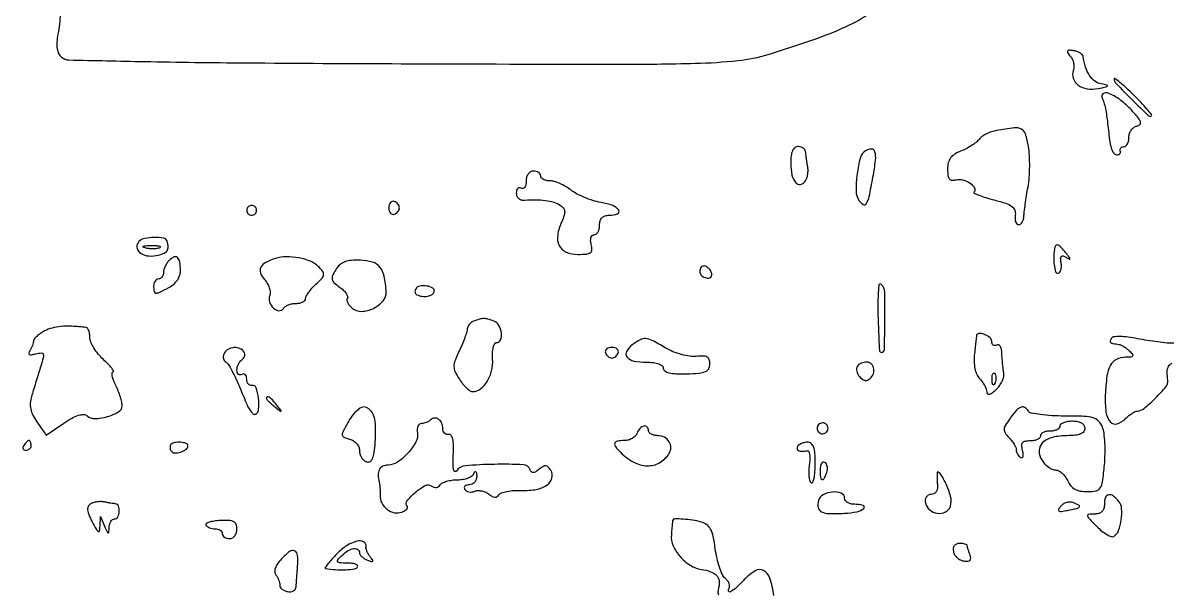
# Model space of a CAD drawing. Extents: x 0 to 5034, y 0 to 2560.
# Drawn here: x 674.3 to 908.2, y 1711.9 to 1828.2 of the extents above; entities that cross this region are included whole.
import ezdxf

# ---------------------------------------------------------------- set-up
doc = ezdxf.new("R2010")
doc.units = 0

msp = doc.modelspace()

# ---------------------------------------------------------------- linework, layer by layer
for points in [[(681.957559, 1830.084972, -0.030471), (681.468262, 1825.944408, 0.026924), (681.26078, 1824.289392, 0.05517), (681.312146, 1822.984597, 0.073343), (681.615886, 1821.988585, 0.109345), (682.172413, 1821.271873, 0.168871), (683.721862, 1820.691945, 0.001016), (699.091715, 1820.361079, 0.003108), (719.710362, 1820.087326, 0.000902), (751.509123, 1819.920176, 0.000466), (795.809905, 1819.808542, 0.006743), (811.517222, 1819.99544, 0.019454), (820.215099, 1820.555367, 0.049064), (826.42516, 1821.822218, 0.009397), (836.351825, 1825.090676, 0.027964), (842.964774, 1827.830524, 0.038583), (847.936963, 1830.71601, 0.038905)], [(909.184606, 1762.849394, -0.024253), (907.830049, 1762.908502, -0.008441), (905.88782, 1763.121022, -0.008361), (903.753939, 1763.427374, -0.009647), (901.731376, 1763.792511, 0.017697), (899.828415, 1764.104516, 0.027933), (898.178736, 1764.222288, 0.02785), (896.898629, 1764.170713, 0.234478), (896.422359, 1763.874374, 0.067146), (896.181589, 1763.334474, 0.301318), (896.278807, 1763.020125, 0.127862), (896.724687, 1762.814996, 0.011504), (897.95, 1762.625, -0.078622), (898.401019, 1762.491516, -0.02849), (898.988125, 1762.169531, -0.027416), (899.601626, 1761.737616, -0.029299), (900.15, 1761.25, -0.032839), (900.722463, 1760.59696, -0.32002), (900.734489, 1760.25, -0.230264), (900.383662, 1760.042857, -0.020184), (899.322445, 1760, 0.114787), (897.466164, 1759.568156, 0.155616), (896.23341, 1758.382555, 0.091376), (895.511253, 1756.157969, 0.023204), (895.186658, 1752.359509, 0.038232), (895.320213, 1748.807159, 0.152312), (896.191425, 1746.836749, 0.299313), (897.602993, 1746.445267, 0.11913), (899.399633, 1747.54249, -0.024642), (900.017943, 1748.102683, -0.027025), (900.670294, 1748.581139, -0.027863), (901.267036, 1748.925245, -0.107639), (901.678571, 1749.031601, 0.163776), (903.098583, 1749.571164, 0.023625), (905.431163, 1751.679867, 0.021909), (907.559638, 1753.988992, 0.210714), (907.927321, 1755.241433, -0.034468), (907.817638, 1757.040493, -0.12027), (908.100452, 1758.16018, -0.176708), (908.787541, 1758.780277, -0.096394)], [(827.568074, 1711.394618, 0.040125), (826.742882, 1714.933937, 0.195404), (825.450266, 1716.483586, 0.265609), (823.738562, 1716.432925, 0.068751), (821.521064, 1714.617229, -0.019628), (819.92235, 1713.022547, -0.058695), (818.674356, 1712.117143, -0.501334), (818.327183, 1712.271789, -0.196441), (818.429973, 1712.886693, 0.154291), (818.537013, 1713.31048, 0.081415), (818.416776, 1713.845079, 0.068168), (818.095869, 1714.405779, 0.055587), (817.615506, 1714.904139, -0.113451), (817.04749, 1715.648021, -0.025817), (816.463447, 1717.133607, -0.025439), (815.954353, 1718.958264, -0.022338), (815.606864, 1720.905953, 0.017918), (815.178171, 1723.437988, 0.070281), (814.645252, 1724.92613, 0.113372), (813.872324, 1725.825388, 0.093554), (812.730347, 1726.374853, 0.027037), (810.952886, 1726.749674, 0.02233), (809.027848, 1726.960563, 0.014205), (807.297531, 1727.022976, 0.327023), (806.918758, 1726.75, 0.053597), (806.880092, 1726.565983, 0.001522), (806.802006, 1725.763269, 0.003081), (806.718731, 1724.816891, 0.002112), (806.635386, 1723.74198, 0.122023), (807.012864, 1721.53883, 0.076347), (808.420964, 1719.317297, 0.074211), (810.483524, 1717.561197, 0.100985), (812.767978, 1716.712052, -0.046931), (814.657225, 1716.232896, -0.117965), (815.840093, 1715.462941, -0.154009), (816.364537, 1714.38638, -0.101212), (816.289489, 1712.999004, 0.047935), (816.148673, 1712.126333, 0.12474), (816.264233, 1711.505428, 0.172739)]]:
    msp.add_lwpolyline(points, format="xyb")
for points in [[(888.056068, 1821.432442, -0.067653), (888.460395, 1820.784111, -0.054663), (888.713487, 1820.002903, -0.056282), (888.786049, 1819.213321, -0.086617), (888.654365, 1818.541674, 0.17694), (888.628342, 1816.930718, 0.152199), (889.639842, 1815.561284, 0.11967), (891.491317, 1814.790846, 0.09127), (893.693548, 1814.847936, 0.003958), (895.333225, 1815.207496, 0.184583), (895.61287, 1815.394266, 0.544624), (895.543906, 1815.56667, 0.009411), (894.351937, 1815.776248, -0.123571), (893.066137, 1816.321574, -0.085225), (891.978657, 1817.480181, -0.067852), (891.150547, 1819.202386, -0.041296), (890.634522, 1821.404671, 0.158119), (890.452658, 1821.770583, 0.063433), (890.00906, 1822.121449, 0.054273), (889.395052, 1822.406073, 0.045005), (888.694193, 1822.574378, 0.02274), (887.773935, 1822.66695, 0.286472), (887.48144, 1822.505936, 0.285351), (887.496938, 1822.171774, 0.022617)], [(897, 1816.802948, 0.195191), (897.384351, 1815.855908, 0.00513), (900.647947, 1812.565633, 0.003813), (904.030397, 1809.275376, 0.407947), (904.614977, 1809.281644, 0.383468), (904.62887, 1809.543291, 0.007408), (903.691363, 1810.669729, 0.013792), (902.483262, 1812.002123, 0.008302), (900.981644, 1813.517925, 0.007285), (899.453685, 1814.967057, 0.013634), (898.169608, 1816.086688, 0.010349), (897.162071, 1816.883484, 0.619738)], [(894.542642, 1812.931005, -0.069389), (894.823315, 1812.293994, -0.014089), (895.127347, 1811.094731, -0.014605), (895.402944, 1809.668645, -0.013226), (895.605373, 1808.181005, 0.004746), (896.055231, 1804.395583, 0.036456), (896.411381, 1802.644547, 0.09418), (896.858657, 1801.744817, 0.194775), (897.521945, 1801.35, 0.092702), (897.876042, 1801.361582, 0.146707), (898.139259, 1801.508438, 0.155031), (898.269172, 1801.768725, 0.106974), (898.25, 1802.1, -0.110297), (898.23241, 1802.442986, -0.132333), (898.367188, 1802.735625, -0.125726), (898.637591, 1802.931095, -0.094222), (899, 1803, 0.185265), (899.381765, 1803.146483, 0.090065), (899.70625, 1803.565961, 0.069914), (899.926193, 1804.189408, 0.04993), (900, 1804.926676, -0.080518), (900.123261, 1805.687139, -0.077091), (900.48102, 1806.382367, -0.08112), (901.012094, 1806.907507, -0.106135), (901.637515, 1807.176676, 0.161424), (902.251339, 1807.524086, 0.284684), (902.352578, 1808.077327, 0.083777), (901.790739, 1809.012774, 0.010946), (900.236306, 1810.75, 0.048958), (898.0743, 1812.650605, 0.064461), (895.765464, 1813.895671, 0.250921), (894.710991, 1813.762234, 0.395593)], [(873, 1806.293077, 0.040794), (871.963532, 1806.024394, 0.034006), (870.916686, 1805.577874, 0.03531), (870.011103, 1805.032884, 0.074442), (869.418505, 1804.468574, -0.060424), (868.818006, 1803.863902, -0.024504), (867.870826, 1803.188897, -0.023814), (866.769464, 1802.554569, -0.027909), (865.668505, 1802.064065, 0.048639), (864.411734, 1801.440582, 0.095931), (863.598593, 1800.684577, 0.100585), (863.149551, 1799.70552, 0.057445), (863, 1798.408119, 0.030809), (863.080197, 1797.107815, 0.141508), (863.374383, 1796.420343, 0.210192), (863.913967, 1796.145607, 0.078253), (864.779528, 1796.232094, -0.135649), (866.131774, 1796.213331, -0.08019), (867.599752, 1795.515834, -0.107437), (868.502793, 1794.552571, -0.343779), (868.401583, 1793.734916, 0.513268), (868.44189, 1793.489844, 0.020331), (869.414007, 1793.057219, 0.021324), (870.790139, 1792.577514, 0.011526), (872.519641, 1792.099371, -0.016449), (874.881445, 1791.421326, -0.077867), (876.134282, 1790.788258, -0.150733), (876.711482, 1790.026266, -0.127597), (876.807947, 1789.016459, 0.049358), (876.763564, 1788.276981, 0.075402), (876.884209, 1787.646966, 0.103126), (877.142893, 1787.220509, 0.199451), (877.5, 1787.058336, 0.168487), (877.887548, 1787.178767, 0.093204), (878.229165, 1787.545618, 0.07443), (878.474006, 1788.100824, 0.055526), (878.578008, 1788.762888, -0.018905), (878.655803, 1789.701642, -0.00464), (878.856319, 1791.238161, -0.004745), (879.119284, 1792.995478, -0.004725), (879.415906, 1794.75, 0.025606), (879.658333, 1796.66801, 0.016085), (879.754063, 1798.926563, 0.016141), (879.704699, 1801.161229, 0.028258), (879.5, 1803, 0.030943), (878.899755, 1805.572454, 0.205512), (878.073184, 1806.560834, 0.147417), (876.621371, 1806.819338, 0.013898)], [(831, 1799.559017, 0.05177), (831.245515, 1797.194176, 0.124359), (832.013075, 1795.622674, 0.28261), (833.015037, 1795.292691, 0.198683), (834.00365, 1796.005905, 0.061569), (834.279652, 1796.606777, 0.036898), (834.461925, 1797.371982, 0.036448), (834.53195, 1798.172825, 0.051813), (834.468357, 1798.88402, -0.00829), (834.34199, 1799.594032, -0.005919), (834.223177, 1800.392493, -0.005978), (834.128006, 1801.156531, -0.01271), (834.076511, 1801.75, 0.116486), (833.932586, 1802.226975, 0.094132), (833.58185, 1802.632812, 0.086984), (833.07874, 1802.905615, 0.081009), (832.5, 1803, 0.162841), (831.832658, 1802.776738, 0.129215), (831.35898, 1802.176503, 0.076643), (831.082622, 1801.129639, 0.026284)], [(846.249256, 1802.154049, 0.191021), (845.200298, 1800.74439, 0.032712), (844.534599, 1797.406167, 0.034203), (844.317617, 1793.969607, 0.146686), (844.910748, 1792.02896, 0.110066), (845.778812, 1791.197884, 0.414361), (846.438004, 1791.360085, 0.084523), (847.001195, 1792.78988, 0.006814), (847.779415, 1796.772793, 0.014709), (848.30208, 1800.233051, 0.099713), (848.167444, 1801.94969, 0.331728), (847.461158, 1802.490129, 0.142481)], [(777, 1795.940983, -0.047867), (776.928459, 1795.195401, -0.104212), (776.70625, 1794.66835, -0.181468), (776.378123, 1794.441401, -0.202618), (776, 1794.5, 0.146968), (775.620612, 1794.601627, 0.191593), (775.29375, 1794.460061, 0.133699), (775.072931, 1794.072291, 0.063042), (775, 1793.496159, 0.101303), (775.128952, 1792.866222, 0.11985), (775.49231, 1792.380628, 0.113737), (776.055134, 1792.099434, 0.084755), (776.75, 1792.052296, -0.025643), (778.944569, 1792.162332, -0.034117), (780.936478, 1792.023905, -0.038706), (782.63661, 1791.652703, -0.068049), (783.943144, 1791.056301, -0.079234), (784.601464, 1790.47628, -0.150347), (784.868829, 1789.829429, -0.10388), (784.771257, 1788.97366, -0.026752), (784.260443, 1787.672265, 0.068562), (783.442834, 1784.938555, 0.153308), (783.764644, 1782.817043, 0.18035), (785.175152, 1781.478721, 0.10091), (787.523012, 1781, 0.019023), (789.319632, 1781.068378, 0.13833), (790.12219, 1781.362242, 0.239063), (790.42211, 1781.944625, 0.0656), (790.289749, 1783, -0.049804), (790.167727, 1783.774564, -0.086529), (790.242791, 1784.419321, -0.126717), (790.496045, 1784.841221, -0.197013), (790.883369, 1785, 0.174068), (791.309453, 1785.15297, 0.093326), (791.67199, 1785.5875, 0.073613), (791.91732, 1786.234865, 0.053873), (792, 1787, -0.072254), (792.126841, 1787.873159, -0.124864), (792.5, 1788.5, -0.124864), (793.126841, 1788.873159, -0.072254), (794, 1789, 0.087868), (795.651367, 1789.292464, 0.486986), (795.890277, 1790.028501, 0.161665), (794.698214, 1790.949348, 0.03881), (792.25, 1791.599569, -0.030668), (790.639695, 1791.99933, -0.022161), (788.90101, 1792.63196, -0.022506), (787.29668, 1793.383887, -0.044483), (786.115141, 1794.144882, 0.033289), (785.065057, 1794.854912, 0.029115), (783.88295, 1795.455059, 0.030229), (782.748138, 1795.87075, 0.0728), (781.865141, 1796, -0.051646), (781.151498, 1796.07391, -0.071559), (780.547885, 1796.29375, -0.09158), (780.142216, 1796.618324, -0.180252), (780, 1797, 0.148195), (779.884432, 1797.381354, 0.098894), (779.559375, 1797.70625, 0.082425), (779.073457, 1797.925306, 0.064853), (778.5, 1798, 0.131786), (777.917854, 1797.84385, 0.104647), (777.432126, 1797.406831, 0.089375), (777.110104, 1796.742443, 0.068368)], [(749, 1790.5, 0.064908), (749.079656, 1789.888977, 0.107546), (749.315781, 1789.428177, 0.143818), (749.666526, 1789.189601, 0.159683), (750.075, 1789.191667, 0.073624), (750.485911, 1789.399741, 0.066918), (750.834219, 1789.723802, 0.070382), (751.069583, 1790.110048, 0.102038), (751.15, 1790.5, 0.102038), (751.069583, 1790.889952, 0.070382), (750.834219, 1791.276198, 0.066918), (750.485911, 1791.600259, 0.073624), (750.075, 1791.808333, 0.159683), (749.666526, 1791.810399, 0.143818), (749.315781, 1791.571823, 0.107546), (749.079656, 1791.111023, 0.064908)], [(720, 1790, 0.099038), (720.076342, 1789.618362, 0.097945), (720.29375, 1789.29375, 0.097945), (720.618362, 1789.076342, 0.099038), (721, 1789, 0.099038), (721.381638, 1789.076342, 0.097945), (721.70625, 1789.29375, 0.097945), (721.923658, 1789.618362, 0.099038), (722, 1790, 0.099038), (721.923658, 1790.381638, 0.097945), (721.70625, 1790.70625, 0.097945), (721.381638, 1790.923658, 0.099038), (721, 1791, 0.099038), (720.618362, 1790.923658, 0.097945), (720.29375, 1790.70625, 0.097945), (720.076342, 1790.381638, 0.099038)], [(698.007527, 1783.607527, 0.214385), (697.580317, 1782.482862, 0.20993), (698.133122, 1781.403178, 0.131127), (699.625547, 1780.731374, 0.087998), (701.50635, 1780.756463, 0.041359), (702.953591, 1781.159421, 0.141622), (703.731525, 1781.733323, 0.178559), (703.982905, 1782.544728, 0.074438), (703.75, 1783.684527, 0.268448), (703.016369, 1784.297582, 0.046278), (701.137834, 1784.446451, 0.047259), (699.170109, 1784.233396, 0.146816)], [(702.269032, 1782.344063, -0.06278), (701.671085, 1782.185595, -0.030339), (700.880008, 1782.127736, -0.029507), (700.036634, 1782.167106, -0.037336), (699.269032, 1782.307009, -0.087174), (698.883358, 1782.48334, -0.597527), (698.900903, 1782.643467, -0.080377), (699.431793, 1782.764444, -0.012823), (700.5, 1782.805051, -0.014395), (701.580113, 1782.787295, -0.052471), (702.257153, 1782.684921, -0.333666), (702.386009, 1782.52287, -0.31318)], [(884.9, 1782.5, 0.039176), (884.68224, 1780.680008, 0.040459), (884.754939, 1778.868168, 0.04334), (885.050436, 1777.465297, 0.375414), (885.55, 1777.153277, 0.196727), (885.8878, 1777.359668, 0.087362), (886.123596, 1777.836114, 0.066848), (886.225548, 1778.502635, 0.04656), (886.168623, 1779.262588, -0.030512), (886.072616, 1780.157997, -0.192192), (886.220242, 1780.583509, -0.295352), (886.566187, 1780.684009, -0.062611), (887.168623, 1780.417352, 0.015543), (887.835052, 1780.043981, 0.578043), (887.95372, 1780.119815, 0.154796), (887.852209, 1780.395142, 0.005281), (887.127555, 1781.308042, 0.016158), (886.182815, 1782.398722, 0.083527), (885.553583, 1782.885055, 0.270745), (885.153687, 1782.870059, 0.204561)], [(704.183333, 1779.783333, 0.047675), (703.730428, 1779.234716, 0.037558), (703.347604, 1778.565729, 0.038727), (703.085175, 1777.883598, 0.072589), (703, 1777.3, -0.075349), (702.924723, 1776.80331, -0.088951), (702.70625, 1776.381875, -0.100708), (702.381357, 1776.100148, -0.129116), (702, 1776, 0.148195), (701.618646, 1775.884432, 0.098894), (701.29375, 1775.559375, 0.082425), (701.074694, 1775.073457, 0.064853), (701, 1774.5, 0.044165), (701.095565, 1773.420196, 0.341043), (701.447406, 1773.100925, 0.134872), (702.142034, 1773.233484, 0.007412), (704.135693, 1774.25, 0.059365), (705.08883, 1774.909, 0.063079), (705.838509, 1775.761548, 0.067081), (706.315754, 1776.721594, 0.085467), (706.469964, 1777.696703, 0.033288), (706.325313, 1779.495943, 0.17277), (705.864419, 1780.362248, 0.305189), (705.151947, 1780.467944, 0.085269)], [(725.89236, 1780.163181, 0.043606), (723.86755, 1779.336018, 0.151733), (722.870811, 1778.357548, 0.215771), (722.792551, 1777.216043, 0.095032), (723.596053, 1775.893863, -0.052252), (724.184113, 1775.089278, -0.05197), (724.59386, 1774.178842, -0.056802), (724.776389, 1773.303472, -0.115129), (724.680722, 1772.610358, 0.173746), (724.651154, 1771.287627, 0.12251), (725.455264, 1770.020629, 0.168033), (726.577098, 1769.508139, 0.285603), (727.469989, 1769.951442, -0.107553), (727.858149, 1770.353464, -0.051006), (728.497835, 1770.691986, -0.047243), (729.268486, 1770.922288, -0.049033), (730.059017, 1771, 0.047543), (730.801872, 1771.070795, 0.067532), (731.429836, 1771.282307, 0.087697), (731.853154, 1771.594007, 0.19262), (732, 1771.961045, -0.130443), (732.13132, 1772.455843, -0.026782), (732.625077, 1773.222131, -0.026502), (733.313313, 1774.075066, -0.022215), (734.127922, 1774.904551, 0.018435), (735.357151, 1776.137451, 0.155928), (735.685028, 1776.838126, 0.198207), (735.503549, 1777.512094, 0.032768), (734.597641, 1778.545217, 0.101588), (733.000426, 1779.598334, 0.049208), (730.639736, 1780.282532, 0.048217), (728.089215, 1780.506025, 0.073057)], [(738.156807, 1777.87948, 0.035025), (737.517672, 1776.676088, 0.160367), (737.439591, 1775.899277, 0.154751), (737.837575, 1775.212037, 0.031962), (738.943124, 1774.327284, -0.035724), (739.706642, 1773.706781, -0.052567), (740.270868, 1773.052877, -0.06697), (740.572714, 1772.463238, -0.227026), (740.52774, 1772.044885, 0.173934), (740.442269, 1771.642208, 0.076106), (740.59905, 1771.111379, 0.062079), (740.959929, 1770.539718, 0.047779), (741.480657, 1770.016053, 0.185844), (743.399835, 1769.368903, 0.102755), (745.832361, 1769.982417, 0.103665), (747.803348, 1771.507199, 0.191813), (748.443182, 1773.395253, 0.035441), (748.052656, 1776.550718, 0.122879), (747.185829, 1778.399068, 0.150524), (745.668312, 1779.412801, 0.062825), (743.214863, 1779.820449, 0.029328), (741.336894, 1779.78387, 0.072199), (739.994658, 1779.480529, 0.091099), (738.986093, 1778.8648, 0.070805)], [(812.596556, 1778.156231, 0.105525), (812.439393, 1777.716563, 0.099247), (812.470283, 1777.240657, 0.096292), (812.684746, 1776.801911, 0.09291), (813.050219, 1776.468963, 0.116221), (814.032006, 1776.141241, 0.258096), (814.731074, 1776.448742, 0.251496), (814.853466, 1777.214666, 0.113251), (814.296201, 1778.103799, 0.053431), (813.785686, 1778.515485, 0.136091), (813.335356, 1778.655459, 0.169261), (812.940704, 1778.531428, 0.094625)], [(754.487659, 1773.980032, 0.086456), (754.347192, 1773.629461, 0.102024), (754.345313, 1773.272696, 0.11056), (754.481778, 1772.965717, 0.11748), (754.733688, 1772.754232, 0.085984), (755.764165, 1772.443417, 0.076224), (756.8851, 1772.477903, 0.087776), (757.803236, 1772.82141, 0.194412), (758.25, 1773.404671, 0.34024), (757.96037, 1774.116771, 0.094491), (756.74709, 1774.546191, 0.079865), (755.313066, 1774.535234, 0.215807)], [(848.944444, 1774.666667, 0.020294), (848.782971, 1770.874776, 0.010651), (848.874205, 1766.154661, 0.003208), (849.098988, 1761.380126, 0.39864), (849.5, 1761, 0.406096), (850.101295, 1761.584811, 0.004924), (850.208105, 1767.536152, 0.006535), (850.179013, 1773.385426, 0.194227), (849.611111, 1774.722222, 0.060589), (849.372735, 1774.908902, 0.157913), (849.163194, 1774.957986, 0.229655), (849.015079, 1774.870281, 0.126049)], [(678.746266, 1765.364205, 0.026447), (677.885154, 1764.843008, 0.03379), (677.155342, 1764.271064, 0.035924), (676.632847, 1763.728666, 0.170748), (676.484687, 1763.33102, -0.061362), (676.42799, 1762.931568, -0.024463), (676.257653, 1762.404319, -0.023766), (676.016191, 1761.847123, -0.027572), (675.733307, 1761.343259, 0.087853), (675.53786, 1760.869733, 0.337935), (675.66383, 1760.599059, 0.15945), (676.105817, 1760.52446, 0.026693), (676.959316, 1760.699612, -0.045283), (678.05071, 1760.881651, -0.345754), (678.454524, 1760.610687, -0.145323), (678.472695, 1759.89524, -0.009223), (677.8827, 1757.856353, 0.000032), (677.428591, 1756.388646, 0.000023), (676.922272, 1754.751554, 0.000023), (676.441067, 1753.195153, 0.000051), (676.071745, 1752, 0.057684), (675.828326, 1750.694687, 0.06996), (675.916032, 1749.45388, 0.063069), (676.358538, 1748.187774, 0.036695), (677.181183, 1746.801474), (679.062883, 1744.102947), (682.675384, 1746.554457, -0.021404), (684.35329, 1747.591122, -0.052417), (685.684861, 1748.163368, -0.079112), (686.713574, 1748.311754, -0.171164), (687.453552, 1748.038548, 0.184303), (689.062047, 1747.490817, 0.060627), (691.573343, 1747.889426, 0.062144), (693.822962, 1748.847575, 0.255033), (694.564567, 1750.071947, 0.065757), (694.501361, 1750.803878, 0.019721), (694.21647, 1751.888322, 0.019399), (693.797142, 1753.092358, 0.019893), (693.288887, 1754.25, -0.021302), (692.829152, 1755.305188, -0.040584), (692.567192, 1756.192188, -0.060116), (692.514227, 1756.806833, -0.404252), (692.714102, 1757, 0.565625), (692.819474, 1757.17528, 0.043128), (692.449898, 1757.746263, 0.027523), (691.738291, 1758.56471, 0.013104), (690.739782, 1759.540469, -0.03465), (689.691348, 1760.657223, -0.034436), (688.804811, 1761.910287, -0.036535), (688.188652, 1763.11178, -0.100542), (688, 1764.040469, 0.036266), (687.945076, 1764.796714, 0.051843), (687.779688, 1765.448252, 0.064748), (687.537866, 1765.911049, 0.216301), (687.25, 1766.081242, 0.014078), (684.261191, 1766.320096, 0.033941), (682.04417, 1766.284035, 0.04506), (680.2831, 1765.974152, 0.056851)], [(766.25, 1767.337719, 0.064313), (765.772057, 1767.069136, 0.060602), (765.367188, 1766.683183, 0.065051), (765.092646, 1766.243661, 0.107516), (765, 1765.817796, -0.076329), (764.910094, 1765.232287, -0.011411), (764.525773, 1764.101213, -0.012605), (764.003716, 1762.777173, -0.010571), (763.38561, 1761.400183, 0.017799), (762.496469, 1759.340212, 0.094223), (762.272629, 1758.137348, 0.113398), (762.528149, 1757.044761, 0.031127), (763.408663, 1755.499054, 0.027137), (764.112493, 1754.542403, 0.033222), (764.873067, 1753.734097, 0.035227), (765.58421, 1753.160237, 0.15332), (766.094482, 1753, 0.165543), (767.675662, 1753.538256, 0.091159), (769.057407, 1755.073694, 0.078618), (769.962556, 1757.2507, 0.076238), (770.164672, 1759.624569, -0.028853), (770.152314, 1760.918031, -0.046458), (770.307077, 1762.008467, -0.060225), (770.587657, 1762.767351, -0.281164), (770.968674, 1763, 0.306838), (771.786612, 1763.554118, 0.126818), (771.965295, 1764.946467, 0.098805), (771.443277, 1766.513179, 0.173148), (770.418213, 1767.393011, 0.025598), (769.225795, 1767.781854, 0.069437), (768.345606, 1767.892801, 0.068393), (767.460997, 1767.759252, 0.024284)], [(798.649862, 1762.534731, 0.105221), (797.494785, 1761.198413, 0.307072), (797.602101, 1760.044761, 0.176543), (798.971024, 1759.237731, 0.045833), (801.559017, 1759, -0.029194), (802.97197, 1758.917429, -0.058009), (804.061747, 1758.659239, -0.085796), (804.75927, 1758.260151, -0.223765), (804.999225, 1757.75, 0.257556), (805.297714, 1757.208181, 0.082693), (806.174188, 1756.839581, 0.04802), (807.630178, 1756.638679, 0.016727), (809.749225, 1756.622361, 0.013749), (812.296637, 1756.758128, 0.079598), (813.601162, 1757.076818, 0.169695), (814.256549, 1757.668848, 0.125645), (814.5, 1758.622361, 0.080846), (814.35323, 1759.524139, 0.187233), (813.922298, 1760.043234, 0.126959), (813.116021, 1760.253571, 0.029812), (811.712263, 1760.173489, -0.065468), (810.383384, 1760.192304, -0.031447), (808.712095, 1760.544652, -0.030256), (806.969966, 1761.143609, -0.035366), (805.405103, 1761.923489, 0.011165), (802.694149, 1763.442431, 0.099867), (801.392609, 1763.829853, 0.150469), (800.273158, 1763.593053, 0.035312)], [(868.942384, 1764.583333, 0.122119), (868.914759, 1764.51036, 0.00032), (868.786357, 1763.429284, 0.001951), (868.646811, 1762.206993, 0.001212), (868.492137, 1760.771675, 0.030795), (868.419439, 1759.095819, 0.045842), (868.580253, 1757.637626, 0.054334), (868.960444, 1756.450827, 0.091962), (869.549753, 1755.593104, -0.037635), (870.104726, 1754.947648, -0.034613), (870.57399, 1754.208607, -0.036431), (870.898482, 1753.489151, -0.087944), (871, 1752.916441, 0.193667), (871.150375, 1752.54277, 0.271405), (871.488519, 1752.447158, 0.097163), (872.071101, 1752.727284, 0.023416), (872.901811, 1753.41114, 0.051804), (873.605169, 1754.194377, 0.048686), (874.149408, 1755.121315, 0.05229), (874.465306, 1756.04621, 0.104244), (874.478322, 1756.816127, -0.015495), (874.347981, 1757.62458, -0.007142), (874.226104, 1758.683636, -0.007066), (874.129513, 1759.801888, -0.009727), (874.076511, 1760.809017, 0.043021), (873.97574, 1761.651033, 0.0907), (873.728839, 1762.258574, 0.162673), (873.384776, 1762.537582, 0.232145), (873, 1762.5, -0.119076), (872.619584, 1762.375394, -0.186722), (872.29375, 1762.472516, -0.153266), (872.074414, 1762.787848, -0.076042), (872, 1763.274316, 0.220497), (871.669897, 1763.986464, 0.074686), (870.67392, 1764.602051, 0.078044), (869.578817, 1764.880201, 0.271069)], [(715.430902, 1760.888197, 0.080409), (715.234813, 1760.415334, 0.085767), (715.204029, 1759.915515, 0.09282), (715.340271, 1759.466688, 0.116362), (715.623479, 1759.138197, -0.098908), (716.345403, 1758.357039, -0.020497), (717.259595, 1756.714397, -0.015713), (718.391462, 1754.281417, -0.0054), (719.879741, 1750.693612, 0.028462), (720.368874, 1749.652799, 0.048056), (720.906635, 1748.853564, 0.065783), (721.410539, 1748.38308, 0.30204), (721.790475, 1748.370507, 0.239717), (722.429844, 1749.421186, 0.047237), (722.388207, 1751.697214, 0.051051), (721.931701, 1753.7906, 0.385774), (721.125061, 1754.25, -0.142942), (720.696897, 1754.278, -0.128594), (720.330487, 1754.531399, -0.105331), (720.08433, 1754.981902, -0.072675), (720, 1755.559017, 0.066118), (719.926733, 1756.110654, 0.138808), (719.70625, 1756.478525, 0.191142), (719.379648, 1756.607943, 0.139169), (719, 1756.5, -0.131946), (718.620091, 1756.386134, -0.190139), (718.29375, 1756.504138, -0.14379), (718.073627, 1756.853366, -0.069308), (718, 1757.381966, -0.060536), (718.075385, 1758.002328, -0.050967), (718.298542, 1758.62585, -0.053207), (718.627191, 1759.15967, -0.090006), (719.016312, 1759.510081, 0.090427), (719.360589, 1759.820631, 0.095498), (719.565079, 1760.22714, 0.099685), (719.598899, 1760.665803, 0.108373), (719.457295, 1761.069098, 0.157471), (718.649089, 1761.756562, 0.109779), (717.461028, 1761.965132, 0.10605), (716.262526, 1761.651166, 0.138298)], [(793.191667, 1760.925, 0.073624), (793.399741, 1760.514089, 0.066918), (793.723802, 1760.165781, 0.070382), (794.110048, 1759.930417, 0.102038), (794.5, 1759.85, 0.102038), (794.889952, 1759.930417, 0.070382), (795.276198, 1760.165781, 0.066918), (795.600259, 1760.514089, 0.073624), (795.808333, 1760.925, 0.159683), (795.810399, 1761.333474, 0.143818), (795.571823, 1761.684219, 0.107546), (795.111023, 1761.920344, 0.064908), (794.5, 1762, 0.064908), (793.888977, 1761.920344, 0.107546), (793.428177, 1761.684219, 0.143818), (793.189601, 1761.333474, 0.159683)], [(844.625, 1758.202254, 0.196264), (844.453917, 1757.180953, 0.116315), (845.002701, 1756.054151, 0.126473), (845.957912, 1755.351261, 0.238458), (846.888197, 1755.430902, 0.13979), (847.731646, 1756.355668, 0.139299), (847.96198, 1757.587525, 0.168863), (847.504142, 1758.595001, 0.205232), (846.559017, 1759, 0.050179), (845.971245, 1758.940864, 0.047705), (845.396494, 1758.765662, 0.051353), (844.917963, 1758.508057, 0.105582)], [(872.683114, 1754.8125, -0.054073), (872.461564, 1754.395823, -0.470617), (872.279315, 1754.37858, -0.168741), (872.137993, 1754.670344, -0.018894), (872.078947, 1755.416667, -0.028489), (872.089945, 1756.112848, -0.077125), (872.200665, 1756.592839, -0.208169), (872.385309, 1756.77538, -0.296942), (872.604167, 1756.729167, -0.126455), (872.797407, 1756.402231, -0.060344), (872.876576, 1755.916927, -0.05415), (872.839148, 1755.359369, -0.051402)], [(724, 1751.622445, 0.184603), (724.08115, 1751.410139, 0.013803), (724.514063, 1750.952641, 0.017649), (725.079598, 1750.425681, 0.012436), (725.75, 1749.872445, 0.001576), (726.879507, 1748.99236, 0.377591), (727, 1749, 0.377591), (727.00764, 1749.120493, 0.001576), (726.127555, 1750.25, 0.017685), (725.23668, 1751.306759, 0.065617), (724.573889, 1751.869516, 0.241985), (724.193395, 1751.90695, 0.307699)], [(740.743722, 1746.901699, 0.008659), (739.654209, 1744.907965, 0.138869), (739.498003, 1744.163559, 0.279342), (739.827573, 1743.695944, 0.039092), (740.993722, 1743.291391, -0.077605), (741.760426, 1742.957539, -0.072161), (742.410656, 1742.399043, -0.075834), (742.849053, 1741.708559, -0.103952), (743, 1740.990357, 0.072416), (743.104725, 1740.271071, 0.063935), (743.411708, 1739.577802, 0.066862), (743.865657, 1739.014228, 0.098514), (744.40156, 1738.676149, 0.19226), (745.06414, 1738.685079, 0.175311), (745.570488, 1739.147847, 0.078419), (745.930196, 1740.209342, 0.018784), (746.177094, 1742.059803, 0.045105), (746.201046, 1746.919266, 0.191718), (744.925182, 1749.468374, 0.367053), (742.965947, 1749.516049, 0.093801)], [(875.754101, 1747.535903, 0.020509), (874.814686, 1746.125728, 0.121235), (874.549982, 1745.285961, 0.166035), (874.748385, 1744.554895, 0.047868), (875.504101, 1743.638757, -0.030568), (876.076581, 1742.991645, -0.031364), (876.56058, 1742.284882, -0.033033), (876.899027, 1741.621412, -0.101766), (877, 1741.130446, 0.077613), (877.066961, 1740.701666, 0.053335), (877.266355, 1740.250813, 0.052801), (877.559849, 1739.846984, 0.07093), (877.906741, 1739.557637, 0.236417), (878.19888, 1739.53149, 0.238295), (878.393387, 1739.749762, 0.095442), (878.429487, 1740.266748, 0.033809), (878.29011, 1740.99862, -0.050714), (878.136994, 1741.982175, -0.183375), (878.326785, 1742.575429, -0.178723), (878.866781, 1742.902606, -0.047793), (879.883369, 1743, 0.045285), (880.693562, 1743.07353, 0.065179), (881.37824, 1743.29375, 0.085158), (881.840787, 1743.617908, 0.20001), (882, 1744, -0.191087), (882.151477, 1744.381882, -0.088204), (882.5875, 1744.70625, -0.068025), (883.234582, 1744.926307, -0.048028), (884, 1745, 0.048028), (884.765418, 1745.073693, 0.068025), (885.4125, 1745.29375, 0.088204), (885.848523, 1745.618118, 0.191087), (886, 1746, -0.226478), (886.182831, 1746.382936, -0.074992), (886.734375, 1746.70625, -0.057076), (887.542644, 1746.926884, -0.038131), (888.5, 1747, -0.04716), (889.543379, 1746.90137, -0.088208), (890.333333, 1746.6, -0.118484), (890.822179, 1746.11998, -0.140575), (891, 1745.5, -0.166052), (890.770531, 1744.828096, -0.129458), (890.154762, 1744.355, -0.074926), (889.073083, 1744.081042, -0.024625), (887.428571, 1744, 0.05712), (884.387634, 1743.651467, 0.133711), (882.389027, 1742.574944, 0.200681), (881.67711, 1740.958121, 0.145238), (882.207871, 1739.038753, 0.048739), (882.807744, 1738.258842, 0.046943), (883.554267, 1737.598884, 0.050663), (884.32815, 1737.146624, 0.107317), (885.003418, 1737, -0.121307), (885.658477, 1736.8387, -0.060004), (886.368529, 1736.350072, -0.054304), (887.022241, 1735.633704, -0.052936), (887.512872, 1734.78748, 0.06861), (888.142359, 1733.775935, 0.093261), (888.968922, 1733.092146, 0.083065), (890.063315, 1732.705739, 0.044073), (891.5, 1732.582489, 0.046561), (893.296894, 1732.754733, 0.205581), (894.158638, 1733.336889, 0.110424), (894.622067, 1734.601759, 0.009496), (895.0102, 1738.04501, 0.018353), (895.137785, 1740.298487, 0.018273), (895.100068, 1742.558534, 0.018461), (894.922167, 1744.526646, 0.065431), (894.599685, 1745.75, 0.092737), (893.81384, 1746.966998, 0.132832), (892.723423, 1747.633094, 0.062624), (890.858175, 1747.932514, 0.008521), (886.898502, 1748, -0.013754), (884.255913, 1748.072705, -0.019837), (881.928249, 1748.29375, -0.016045), (880.06527, 1748.60671, -0.207582), (879.5, 1749, 0.110956), (878.769306, 1749.746674, 0.241487), (877.993349, 1749.825553, 0.120204), (877.060837, 1749.171221, 0.022756)], [(757.556147, 1747.222814, -0.064537), (757.194573, 1746.944215, -0.037998), (756.702951, 1746.705734, -0.03739), (756.166348, 1746.539187, -0.051788), (755.666667, 1746.477558, 0.167327), (755.247693, 1746.324233, 0.115843), (754.936551, 1745.921454, 0.089242), (754.783851, 1745.321097, 0.060835), (754.819466, 1744.615952, -0.169137), (754.508343, 1742.725546, -0.059539), (752.895134, 1740.452232, -0.059272), (750.764595, 1738.597532, -0.150595), (748.825686, 1738, 0.11177), (747.749609, 1737.756412, 0.163932), (747.05891, 1737.086391, 0.127171), (746.809996, 1735.986891, 0.056023), (747.022987, 1734.5, -0.033319), (747.117902, 1733.999995, -0.012983), (747.184685, 1733.299279, -0.012784), (747.217967, 1732.53447, -0.0155), (747.208581, 1731.816696, 0.129443), (747.545845, 1730.260196, 0.111394), (748.617875, 1728.968442, 0.114468), (750.113949, 1728.285444, 0.142639), (751.630393, 1728.411663, 0.0381), (752.226549, 1728.694195, 0.073623), (752.640779, 1729.019492, 0.12565), (752.814269, 1729.331032, 0.266963), (752.74475, 1729.588583, -0.379274), (752.680831, 1730.646032, -0.050649), (754.36373, 1732.395995, -0.047625), (756.431284, 1733.836564, -0.295631), (757.660972, 1733.760815, 0.078147), (758.168291, 1733.49642, 0.107776), (758.677347, 1733.440334, 0.118862), (759.127461, 1733.600367, 0.110195), (759.469989, 1733.951442, -0.140057), (759.913194, 1734.355249, -0.042521), (760.767105, 1734.691986, -0.038873), (761.834286, 1734.922713, -0.033817), (762.975684, 1735, 0.04075), (764.106403, 1735.092306, 0.048301), (765.142062, 1735.367188, 0.055208), (765.942478, 1735.770018, 0.153872), (766.337719, 1736.25, -0.051902), (766.54862, 1736.648042, -0.449116), (766.724694, 1736.672067, -0.185333), (766.862835, 1736.416573, -0.021021), (766.921053, 1735.75, -0.088486), (766.832732, 1735.08188, -0.09884), (766.518848, 1734.514062, -0.105058), (766.029484, 1734.134716, -0.112996), (765.440983, 1734, 0.062657), (764.886908, 1733.930293, 0.133038), (764.513546, 1733.719079, 0.191608), (764.37662, 1733.40646, 0.14801), (764.473008, 1733.043674, 0.127958), (764.810469, 1732.721202, 0.080917), (765.32539, 1732.535178, 0.071976), (765.934531, 1732.509891, 0.066144), (766.54476, 1732.65555, -0.086312), (767.214591, 1732.787299, -0.056283), (768.001244, 1732.715965, -0.054711), (768.778949, 1732.464962, -0.067909), (769.423707, 1732.063317, 0.044174), (770.084699, 1731.606793, 0.114708), (770.636125, 1731.443605, 0.158816), (771.091074, 1731.562536, 0.112098), (771.46425, 1731.942156, -0.17551), (771.960549, 1732.335141, -0.033554), (773.091462, 1732.630157, -0.032108), (774.524985, 1732.808686, -0.024723), (776.101732, 1732.824882, 0.055164), (779.086807, 1733.037335, 0.106459), (781.289119, 1733.951338, 0.177247), (782.272442, 1735.34504, 0.207222), (782.040052, 1736.935698, 0.052958), (781.521649, 1737.604276, 0.181364), (781.033951, 1737.837822, 0.158387), (780.468618, 1737.707604, 0.038061), (779.673461, 1737.14396, -0.031094), (778.953478, 1736.618397, -0.129757), (778.446602, 1736.455854, -0.221735), (778.080987, 1736.603654, -0.107529), (777.817694, 1737.046918, 0.310888), (776.459013, 1738.071702, 0.015192), (770.522018, 1738.148908, 0.016682), (764.605997, 1737.84848, 0.226657), (762.791771, 1736.785781, -0.378217), (762.468319, 1736.702332, -0.22945), (762.212909, 1737.038994, -0.049496), (762.101188, 1738.163631, -0.012564), (762.147153, 1740, 0.016234), (762.182591, 1742.003428, 0.051927), (762.024754, 1743.328728, 0.104387), (761.6894, 1744.059335, 0.293008), (761.186512, 1744.25, -0.123721), (760.734572, 1744.267421, -0.126305), (760.348538, 1744.496726, -0.1125), (760.089943, 1744.909687, -0.084047), (760, 1745.440983, 0.097677), (759.778658, 1746.563203, 0.138712), (759.154436, 1747.359031, 0.181499), (758.335246, 1747.586548, 0.176091)], [(799.638374, 1744.5, -0.104363), (799.267132, 1743.926359, -0.06668), (798.635134, 1743.440625, -0.06271), (797.850994, 1743.111994, -0.068006), (797.031385, 1743, 0.038408), (795.601378, 1742.88999, 0.28236), (795.101209, 1742.465314, 0.249267), (795.220899, 1741.776817, 0.031853), (796.25, 1740.613799, 0.071958), (798.961185, 1738.599159, 0.116685), (801.720343, 1737.856079, 0.137541), (804.202676, 1738.470429, 0.119966), (806.15748, 1740.30902, 0.141759), (806.529768, 1741.531588, 0.142005), (806.191348, 1742.763137, 0.134426), (805.224225, 1743.669994, 0.122101), (803.893011, 1744, -0.050854), (803.168668, 1744.073863, -0.070807), (802.556072, 1744.29375, -0.0909), (802.144157, 1744.618285, -0.182536), (802, 1745, 0.184622), (801.714744, 1745.746209, 0.268478), (801.061151, 1745.959868, 0.159188), (800.24045, 1745.485198, 0.091327)], [(836.552786, 1746.08541, 0.099038), (836.401684, 1745.679226, 0.097945), (836.417584, 1745.244476, 0.097945), (836.597789, 1744.848514, 0.099038), (836.91459, 1744.552786, 0.099038), (837.320774, 1744.401684, 0.097945), (837.755524, 1744.417584, 0.097945), (838.151486, 1744.597789, 0.099038), (838.447214, 1744.91459, 0.099038), (838.598316, 1745.320774, 0.097945), (838.582416, 1745.755524, 0.097945), (838.402211, 1746.151486, 0.099038), (838.08541, 1746.447214, 0.099038), (837.679226, 1746.598316, 0.097945), (837.244476, 1746.582416, 0.097945), (836.848514, 1746.402211, 0.099038)], [(674.5, 1742, 0.082592), (674.343488, 1741.6179, 0.161196), (674.3746, 1741.29375, 0.182303), (674.586039, 1741.078288, 0.108972), (674.940983, 1741, 0.093332), (675.345238, 1741.076123, 0.09642), (675.688914, 1741.29375, 0.099167), (675.918938, 1741.618444, 0.105053), (676, 1742, 0.042167), (675.967655, 1742.382849, 0.061769), (675.870461, 1742.70625, 0.081139), (675.727648, 1742.92554, 0.210953), (675.559017, 1743, 0.151918), (675.34829, 1742.934461, 0.038439), (675.066025, 1742.70625, 0.035638), (674.768994, 1742.382774, 0.029505)], [(704.527186, 1742.193853, 0.126718), (704.384342, 1741.951895, 0.07666), (704.341558, 1741.61998, 0.068433), (704.401535, 1741.251796, 0.063947), (704.559212, 1740.904194, 0.251502), (705.262296, 1740.49748, 0.081215), (706.495327, 1740.659209, 0.080596), (707.619821, 1741.207039, 0.24382), (708, 1741.940322, 0.321455), (707.652963, 1742.424334, 0.063543), (706.544228, 1742.648844, 0.058963), (705.30547, 1742.593169, 0.156944)], [(832.396994, 1741.833333, 0.179159), (832.293415, 1741.31977, 0.250595), (832.570086, 1740.95326, 0.116319), (833.285619, 1740.807093, 0.037497), (834.369338, 1740.921358, -0.347785), (834.670323, 1740.761051, -0.067732), (834.850354, 1740.127219, -0.046328), (834.897341, 1739.167124, -0.025515), (834.786069, 1737.995751, 0.026925), (834.673783, 1736.777256, 0.035875), (834.711188, 1735.666534, 0.038895), (834.873152, 1734.792041, 0.19137), (835.166731, 1734.396955, 0.455584), (835.487596, 1734.496703, 0.050727), (835.755227, 1735.323497, 0.035018), (835.94087, 1736.625018, 0.01792), (836, 1738.274316, 0.017006), (835.92705, 1740.418516, 0.067605), (835.662121, 1741.705465, 0.134469), (835.179046, 1742.403516, 0.17632), (834.456011, 1742.666667, 0.048991), (833.827204, 1742.604906, 0.047226), (833.21428, 1742.421875, 0.050993), (832.705573, 1742.15284, 0.107627)], [(837, 1737.059017, 0.020503), (837.063011, 1735.523001, 0.275668), (837.377209, 1735.082867, 0.395517), (837.794126, 1735.230543, 0.027681), (838.349337, 1736.467975, 0.066719), (838.493102, 1737.073335, 0.072258), (838.466258, 1737.678351, 0.081026), (838.279146, 1738.190464, 0.126981), (837.956326, 1738.526992, 0.214542), (837.594852, 1738.57458, 0.177225), (837.280921, 1738.339579, 0.099152), (837.068264, 1737.806756, 0.045552)], [(860.907616, 1736.5, 0.027819), (860.866524, 1735.996529, 0.010097), (860.862498, 1735.279688, 0.009977), (860.889661, 1734.493323, 0.011723), (860.947704, 1733.75, -0.083548), (860.90398, 1733.081723, -0.101731), (860.640328, 1732.514062, -0.112436), (860.1995, 1732.135701, -0.121939), (859.651342, 1732, 0.255391), (858.632529, 1731.443298, 0.221904), (858.468399, 1730.224696, 0.139908), (859.366144, 1728.857018, 0.142209), (860.844988, 1728.179863, 0.146421), (862.587272, 1728.432323, 0.215725), (863.581141, 1729.585856, 0.134685), (863.61863, 1731.613544, 0.052241), (862.637678, 1734.270637, 0.014705), (862.015808, 1735.443704, 0.035789), (861.472715, 1736.257625, 0.090418), (861.100375, 1736.59117, 0.541083)], [(836.645135, 1730.750996, 0.11513), (836.607503, 1729.332729, 0.232669), (837.276077, 1728.471151, 0.109476), (838.86791, 1728.089049, 0.019111), (841.972664, 1728.153385, 0.033035), (844.534618, 1728.47526, 0.137801), (845.91153, 1729.165881, 0.591678), (845.767398, 1729.763809, 0.066523), (844, 1730, -0.060614), (843.235191, 1730.093058, -0.079275), (842.5875, 1730.367188, -0.09728), (842.153848, 1730.773246, -0.157354), (842, 1731.25, 0.311614), (841.310346, 1732.24913, 0.114346), (839.51998, 1732.491915, 0.096153), (837.585878, 1731.926034, 0.212794)], [(895, 1730, -0.072462), (894.871778, 1729.119896, -0.127507), (894.494318, 1728.494444, -0.125423), (893.855385, 1728.124686, -0.068877), (892.954545, 1728, 0.031182), (891.801122, 1727.927998, 0.435406), (891.583129, 1727.625729, 0.142518), (891.868472, 1727.077135, 0.005661), (893.462928, 1725.446163, 0.026215), (894.505333, 1724.507689, 0.03782), (895.525321, 1723.80243, 0.042325), (896.394972, 1723.387954, 0.23249), (896.897603, 1723.436715, 0.164715), (897.87995, 1724.625201, 0.055629), (898.450001, 1726.82934, 0.055576), (898.520822, 1729.12054, 0.154355), (897.920615, 1730.595653, 0.055151), (896.772067, 1731.704654, 0.218082), (895.839165, 1731.921368, 0.27204), (895.209814, 1731.355409, 0.076941)], [(688.103899, 1730.064213, 0.148344), (687.65383, 1729.55383, 0.132422), (687.537559, 1728.854837, 0.074544), (687.787547, 1727.864639, 0.021147), (688.463717, 1726.422367, 0.007339), (689.313931, 1724.848762, 0.135297), (689.708606, 1724.449005, 0.518806), (689.962211, 1724.566643, 0.035292), (690.064125, 1725.5), (690.140571, 1727.5), (691, 1725.5, 0.005675), (691.510599, 1724.347994, 0.223503), (691.717909, 1724.172505, 0.467319), (691.868926, 1724.278423, 0.011173), (691.929715, 1725.25, -0.054897), (692.030766, 1725.919407, -0.072474), (692.273104, 1726.485938, -0.090029), (692.612916, 1726.86682, -0.16722), (693, 1727, 0.278083), (693.662927, 1727.399599, 0.101545), (693.981964, 1728.494724, 0.104113), (693.840304, 1729.60952, 0.291689), (693.25, 1730.076511, -0.012164), (692.855882, 1730.126431, -0.003452), (692.245618, 1730.223177, -0.003475), (691.557714, 1730.342024, -0.003671), (690.88402, 1730.468357, 0.048337), (690.179915, 1730.536241, 0.035984), (689.400768, 1730.479716, 0.036761), (688.666784, 1730.317241, 0.065654)], [(886.064368, 1729.577559, 0.04811), (885.632081, 1728.941025, 0.407419), (885.716845, 1728.63868, 0.166021), (886.201127, 1728.543207, 0.013623), (887.491255, 1728.753577, 0.008542), (889.397792, 1729.151909, 0.189042), (889.858187, 1729.464673, 0.456022), (889.768118, 1729.809772, 0.023351), (888.573113, 1730.33357, 0.095274), (887.946706, 1730.44525, 0.069902), (887.247579, 1730.337356, 0.067863), (886.584748, 1730.034799, 0.078747)], [(711.66006, 1725.75, 0.111392), (711.939012, 1725.462362, 0.050721), (712.406793, 1725.220313, 0.046734), (712.973839, 1725.055567, 0.047372), (713.559017, 1725, -0.067639), (714.109818, 1724.925146, -0.08433), (714.576711, 1724.70625, -0.09965), (714.888931, 1724.38134, -0.142666), (715, 1724, 0.148195), (715.115568, 1723.618646, 0.098894), (715.440625, 1723.29375, 0.082425), (715.926543, 1723.074694, 0.064853), (716.5, 1723, 0.12774), (717.072045, 1723.14857, 0.100746), (717.559375, 1723.566618, 0.089412), (717.887016, 1724.19197, 0.076212), (718, 1724.928911, 0.089348), (717.82752, 1725.886416, 0.186851), (717.33266, 1726.44398, 0.110394), (716.376062, 1726.693924, 0.022069), (714.601043, 1726.678911, 0.021514), (713.329204, 1726.556938, 0.04185), (712.33506, 1726.332243, 0.065051), (711.729895, 1726.050403, 0.409076)], [(738.402613, 1719.89835, 0.008708), (737.368418, 1718.78055, 0.01587), (736.569897, 1717.827526, 0.011835), (736.002362, 1717.068457, 0.548046), (736.062909, 1716.918758, 0.030079), (738.082875, 1716.667746, 0.027099), (740.190537, 1716.648131, 0.022173), (742.011116, 1716.810994, 0.224581), (742.632122, 1717.213778, 0.344123), (742.599414, 1717.511881, 0.112281), (742.202604, 1717.769047, 0.059418), (741.462966, 1717.94434, 0.02851), (740.487588, 1718, -0.011409), (738.953198, 1718.035017, -0.223446), (738.54555, 1718.25, -0.349254), (738.55538, 1718.625107, -0.021798), (739.357143, 1719.5, -0.055893), (740.591406, 1720.48536, -0.099564), (741.801667, 1720.945862, -0.187135), (742.638474, 1720.771975, -0.254257), (743, 1720.106989, 0.148172), (743.117443, 1719.719384, 0.058677), (743.482174, 1719.291272, 0.05126), (744.013435, 1718.891147, 0.0442), (744.641444, 1718.584097, 0.014826), (745.456677, 1718.298689, 0.292889), (745.701223, 1718.364459, 0.353457), (745.714706, 1718.5938, 0.017988), (745.22648, 1719.227108, -0.038408), (744.83444, 1719.780989, -0.037669), (744.528851, 1720.391835, -0.040213), (744.345392, 1720.968165, -0.102397), (744.335037, 1721.404671, 0.343064), (743.85679, 1722.321953, 0.171114), (742.472957, 1722.447236, 0.081734), (740.380045, 1721.533197, 0.058051)], [(864.176676, 1720.344476, 0.093559), (864.437007, 1719.691646, 0.068921), (864.94182, 1719.096728, 0.06718), (865.604692, 1718.647727, 0.079149), (866.327393, 1718.421601, 0.048014), (867.129964, 1718.381989, 0.185499), (867.578593, 1718.578829, 0.22324), (867.730975, 1718.994704, 0.069701), (867.577393, 1719.658912, -0.0085), (867.35632, 1720.265661, -0.010175), (867.169609, 1720.84443, -0.009031), (867.031542, 1721.336313, -0.063984), (867, 1721.581787, 0.287711), (866.898609, 1721.743405, 0.047639), (866.537836, 1721.87715, 0.039865), (866.029589, 1721.969698, 0.025113), (865.426676, 1722, 0.09901), (864.821839, 1721.879044, 0.133108), (864.382281, 1721.538314, 0.126347), (864.160487, 1721.006864, 0.084418)], [(727.07762, 1718.85294, 0.035331), (726.277157, 1717.861846, 0.068168), (725.813747, 1716.95548, 0.095638), (725.70028, 1716.182829, 0.163391), (725.93297, 1715.580766, -0.044332), (726.269319, 1715.093444, -0.036807), (726.538877, 1714.523725, -0.038269), (726.707982, 1713.960843, -0.077385), (726.736076, 1713.5, 0.158313), (726.82714, 1713.093618, 0.085377), (727.162967, 1712.698774, 0.070528), (727.685969, 1712.374632, 0.055997), (728.321113, 1712.176676, 0.076894), (728.968639, 1712.152858, 0.100321), (729.530692, 1712.337055, 0.116312), (729.919272, 1712.697785, 0.133192), (730.081242, 1713.176676, -0.001473), (730.125916, 1713.870917, -0.000428), (730.198831, 1714.940561, -0.00043), (730.283028, 1716.145209, -0.00046), (730.367463, 1717.323105, 0.037074), (730.363711, 1719.621451, 0.271323), (729.761853, 1720.490633, 0.282086), (728.732666, 1720.372158, 0.039089)]]:
    msp.add_lwpolyline(points, format="xyb", close=True)

doc.saveas('drawing.dxf')
